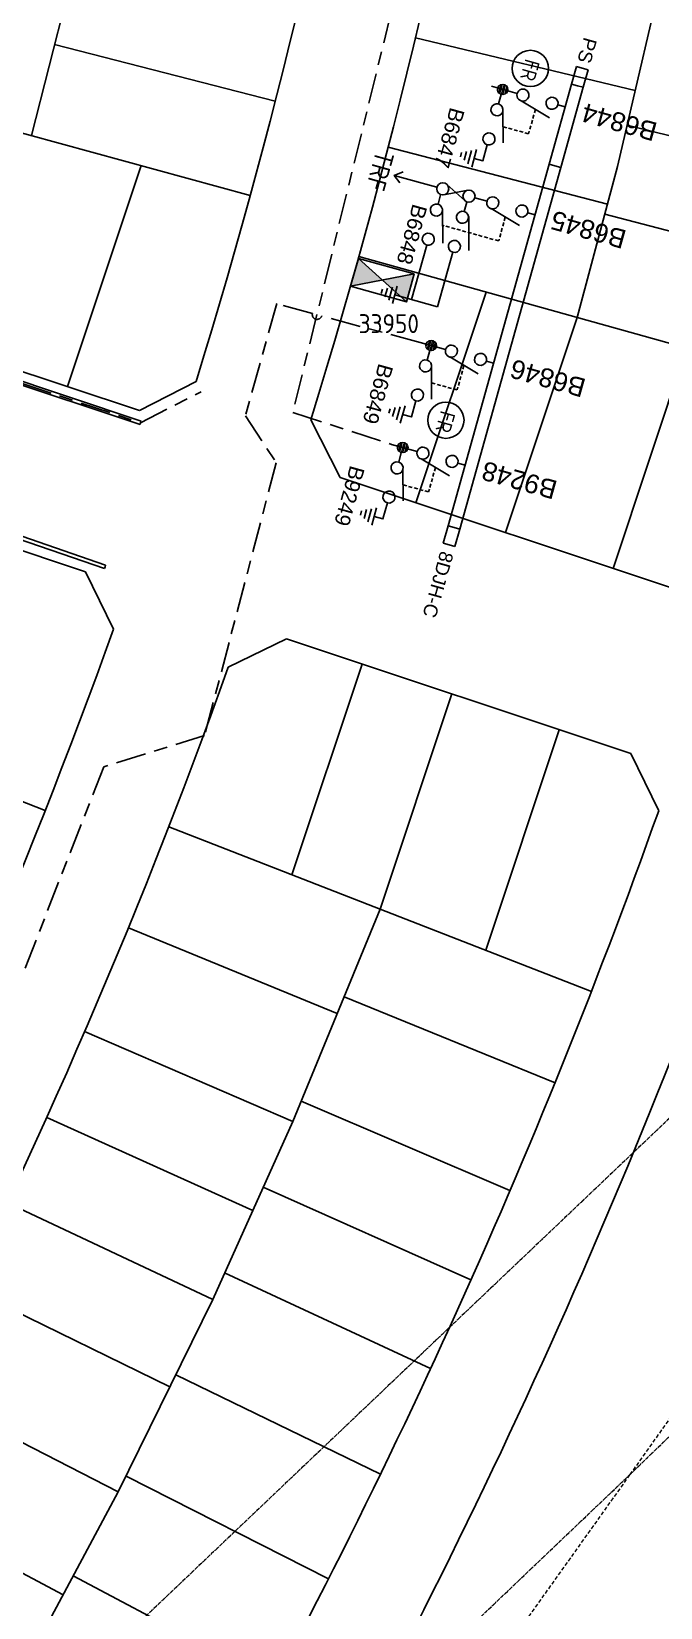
# Model space of a CAD drawing. Extents: x 294483 to 298733, y 6233899 to 6239242.
# Drawn here: x 296404 to 296487.2, y 6236005.1 to 6236213.6 of the extents above; entities that cross this region are included whole.
import ezdxf
from ezdxf.enums import TextEntityAlignment as Align

# ---------------------------------------------------------------- set-up
doc = ezdxf.new("R2010")
doc.units = 0
for name, pattern in [('A', [0]), ('Cable Exist UG', [8.2, 4, -1.2, 1.8, -1.2]), ('CENTERX2', [4, 2.5, -0.5, 0.5, -0.5]), ('DASHED', [0.75, 0.5, -0.25]), ('HIDDEN', [9.525, 6.35, -3.175]), ('HIDDEN2', [0.1875, 0.125, -0.0625])]:
    doc.linetypes.add(name, pattern=pattern)
doc.layers.add('Cadastre Easements_SP_EXT', color=9, linetype='Continuous', lineweight=5)
doc.layers.add('Cadastre Other Property_SP_EXT', color=9, linetype='HIDDEN', lineweight=5)
for name, color, linetype in [('Duct_SP_EXT', 7, 'Continuous'), ('Equip_HV_EXT', 7, 'Continuous'), ('Equip_HV_NEW', 2, 'Continuous'), ('Notes', 7, 'Continuous'), ('Sub_SP_EXT', 7, 'Continuous'), ('UG_Details_SP_MISC', 7, 'Continuous')]:
    doc.layers.add(name, color=color, linetype=linetype)
doc.layers.add('Mains_HV_EXT', color=1, linetype='Continuous', lineweight=25, true_color=0xff0000)
doc.styles.add('ARIAL', font='arial.ttf', dxfattribs={"height": 2})
doc.styles.add('iecISOCP', font='isocp.shx')
doc.styles.add('IESYMBOL1', font='isocp.shx')
doc.styles.get("Standard").update_dxf_attribs({"font": 'isocp.shx'})
doc.styles.add('SWG_LABEL', font='arial.ttf', dxfattribs={"height": 2})
doc.styles.add('SWITCH_LABEL', font='arial.ttf', dxfattribs={"height": 2.5})

# ---------------------------------------------------------------- blocks, each defined once
blk = doc.blocks.new('*U35')
for points in [[(0, 0), (-4.21, -0.82), (-3.18, 2.88)], [(0, 0), (3.18, -2.88), (4.21, 0.82)]]:
    blk.add_hatch(color=256).paths.add_polyline_path(points)
for p, q in [((3.18, -2.88), (-3.18, 2.88)), ((-4.21, -0.82), (4.21, 0.82))]:
    blk.add_line(p, q)
blk.add_lwpolyline([(4.21, 0.82), (-3.18, 2.88), (-4.21, -0.82), (3.18, -2.88)], close=True)
for tag, height, flags, p in [('ASSET_NUM', 2.5, 8, (2, 2)), ('STREET_CODE', 0.2, 9, (1.5, 0)), ('SECONDARY_VOLTAGE', 0.2, 9, (1.5, -1.6)), ('STATE', 0.2, 9, (1.5, -1.8)), ('CONSTRUCTED_VOLTAGE', 0.2, 9, (1.5, -0.2)), ('NO_PHASES', 0.2, 9, (1.5, -0.4)), ('OPERATING_VOLTAGE', 0.2, 9, (1.5, -0.6)), ('ORIENTATION', 0.2, 9, (1.5, -0.8)), ('OWNED_BY', 0.2, 9, (1.5, -1)), ('OPERATED_BY', 0.2, 9, (1.5, -1.2)), ('MAINTAINED_BY', 0.2, 9, (1.5, -1.4)), ('PARENT', 0.2, 9, (1.5, -2)), ('SUBSTATION_TYPE', 0.2, 9, (1.5, -2.2)), ('STREETNAME', 0.2, 9, (1.5, -3)), ('SUBURB', 0.2, 9, (1.5, -3.2)), ('Z', 0.2, 1, (1.5, -3.6)), ('USAGE', 0.2, 9, (1.5, -2.4)), ('LEGEND', 0.2, 9, (1.5, -2.6)), ('LOCATION', 0.2, 9, (1.5, -2.8)), ('NOTES', 0.2, 9, (1.5, -3.4))]:
    blk.add_attdef(tag, text='', height=height, dxfattribs=dict(flags=flags)).set_placement(p, align=Align.MIDDLE_LEFT)
blk = doc.blocks.new('FAULT_INDIC_SE')
blk.add_circle((0, 0), 2.4)
at = {"insert": (-1.15, 1), "char_height": 2, "width": 2.7042, "attachment_point": 1, "style": 'iecISOCP'}
blk.add_mtext('FR', dxfattribs=at)
blk = doc.blocks.new('SWG_SIE_SU_NEW')
blk.add_line((5.81, 0.79), (1.59, 1.94))
at = {"linetype": 'A', "lineweight": 0}
for p, q in [((7.98, 0.35), (7.98, -0.37)), ((8.18, -0.58), (8.18, 0.56)), ((8.38, 0.66), (8.38, -0.68)), ((8.58, -0.71), (8.58, 0.69)), ((8.78, 0.66), (8.78, -0.68)), ((8.98, -0.59), (8.98, 0.56)), ((9.18, 0.35), (9.18, -0.38))]:
    blk.add_line(p, q, dxfattribs=at)
at = {"linetype": 'DASHED'}
blk.add_lwpolyline([(3.7, 1.36), (3.7, 4.73), (7.22, 4.73)], dxfattribs=at)
for points in [[(1, 0), (0, 0)], [(6.6, -0.01), (10.1, -0.01)]]:
    blk.add_lwpolyline(points)
for points in [[(1.8, -0.8, 1), (1.8, 0.8, 1)], [(5.8, -0.81, 1), (5.8, 0.79, 1)]]:
    blk.add_lwpolyline(points, format="xyb", close=True)
at = {"linetype": 'A', "lineweight": 0}
blk.add_circle((8.58, -0.01), 0.7, dxfattribs=at)
at = {"style": 'SWG_LABEL', "flags": 8}
blk.add_attdef('ASSET_NUM', text='', height=2.5, rotation=179.9544, dxfattribs=at).set_placement((-2.4, 0.01), align=Align.MIDDLE_LEFT)
at = {"flags": 1}
blk.add_attdef('Z', (0, 0), '', height=0.2, dxfattribs=at)
at = {"style": 'SWITCH_LABEL', "flags": 9}
blk.add_attdef('STREET_CODE', text='', height=0.2, dxfattribs=at).set_placement((0, 0), align=Align.MIDDLE_LEFT)
at = {"flags": 9}
for tag, p in [('MAINTAINED_BY', (-0.01, -2.05)), ('SUBURB', (0, -0.8)), ('STREETNAME', (0, -1)), ('OWNED_BY', (-0.01, -1.62)), ('OPERATED_BY', (-0.01, -1.84)), ('ORIENTATION', (0, -0.2)), ('PARENT', (0, -0.4)), ('USAGE', (0, -0.6)), ('LOCATION', (0, -1.2)), ('NOTES', (0, -1.4))]:
    blk.add_attdef(tag, text='', height=0.2, dxfattribs=at).set_placement(p, align=Align.MIDDLE_LEFT)
blk = doc.blocks.new('SWG_SIE_ES_NEW')
for p, q in [((-5.79, 0.78), (-1.79, 1.93)), ((0.01, -1.21), (2.41, -1.21)), ((0.31, -1.81), (2.11, -1.81)), ((0.61, -2.41), (1.81, -2.41)), ((0.92, -3.01), (1.52, -3.01))]:
    blk.add_line(p, q)
for points in [[(-5.79, -0.82, -1), (-5.79, 0.78, -1)], [(-1.79, -0.81, -1), (-1.79, 0.79, -1)]]:
    blk.add_lwpolyline(points, format="xyb", close=True)
for points in [[(-6.59, -0.02), (-7.89, -0.02)], [(-0.99, -0.01), (1.21, -0.01), (1.21, -1.21)]]:
    blk.add_lwpolyline(points)
at = {"flags": 1}
blk.add_attdef('Z', (0, 0), '', height=0.2, dxfattribs=at)
at = {"style": 'SWITCH_LABEL', "flags": 9}
blk.add_attdef('STREET_CODE', text='', height=0.2, dxfattribs=at).set_placement((0, -0.2), align=Align.MIDDLE_LEFT)
at = {"flags": 9}
for tag, p in [('SUBURB', (0, -1)), ('STREETNAME', (0, -1.2)), ('ORIENTATION', (0, -0.4)), ('PARENT', (0, -0.6)), ('USAGE', (0, -0.8)), ('LOCATION', (0, -1.4)), ('NOTES', (0, -1.6)), ('OWNED_BY', (0, -1.78)), ('OPERATED_BY', (0, -2.01)), ('MAINTAINED_BY', (0, -2.21))]:
    blk.add_attdef(tag, text='', height=0.2, dxfattribs=at).set_placement(p, align=Align.MIDDLE_LEFT)
at = {"style": 'ARIAL', "flags": 8}
blk.add_attdef('ASSET_NUM', text='', height=2, dxfattribs=at).set_placement((14.3, -5.09), align=Align.MIDDLE_RIGHT)
blk = doc.blocks.new('*U249')
for p, q in [((-1.6, 63.08), (-1.6, 65.48)), ((-1.6, 65.48), (-0.8, 65.48)), ((0, 65.48), (-0.8, 65.48)), ((0, 63.08), (0, 65.48)), ((-1.6, 13.4), (-1.6, 63.08)), ((-1.6, 63.08), (-0.8, 63.08)), ((0, 63.08), (-0.8, 63.08)), ((0, 13.4), (0, 63.08)), ((-1.6, 2.4), (-1.6, 13.4)), ((-1.6, 13.4), (-0.8, 13.4)), ((0, 13.4), (-0.8, 13.4)), ((0, 2.4), (0, 13.4)), ((-1.6, 0), (-1.6, 2.4)), ((-1.6, 2.4), (-0.8, 2.4)), ((0, 2.4), (-0.8, 2.4)), ((0, 0), (0, 2.4)), ((-1.6, 0), (-0.8, 0)), ((0, 0), (-0.8, 0))]:
    blk.add_line(p, q)
at = {"style": 'ARIAL'}
blk.add_attdef('SWG_TYPE', text='', height=1.8, rotation=90, dxfattribs=at).set_placement((-0.8, 66.46), align=Align.MIDDLE_LEFT)
blk.add_attdef('SUB_TYPE', text='', height=1.8, rotation=90, dxfattribs=at).set_placement((-0.8, -0.76), align=Align.MIDDLE_RIGHT)
blk = doc.blocks.new('SWG_SIE_TRS_ES_1_NEW')
for p, q in [((-6.1, 4.33), (-1.8, 5.55)), ((-6.1, 0.75), (-1.8, 1.97)), ((5.3, -2.29), (7.7, -2.29)), ((5.6, -2.89), (7.4, -2.89)), ((5.9, -3.49), (7.1, -3.49)), ((6.21, -4.09), (6.81, -4.09))]:
    blk.add_line(p, q)
for points in [[(-5.79, 2.76, -1), (-5.79, 4.36, -1)], [(-1.79, 2.77, -1), (-1.79, 4.37, -1)], [(-5.79, -0.82, -1), (-5.79, 0.78, -1)], [(-1.79, -0.81, -1), (-1.79, 0.79, -1)]]:
    blk.add_lwpolyline(points, format="xyb", close=True)
for points in [[(-6.59, 3.56), (-7.89, 3.56)], [(6.5, 3.57), (-0.99, 3.57)], [(6.5, 3.57), (6.5, -2.29)], [(-6.59, -0.02), (-7.89, -0.02)], [(6.5, -0.01), (-0.99, -0.01)]]:
    blk.add_lwpolyline(points)
at = {"flags": 1}
blk.add_attdef('Z', (0, 0), '', height=0.2, dxfattribs=at)
at = {"style": 'SWG_LABEL', "flags": 8}
blk.add_attdef('ASSET_NUM', text='', height=2.5, dxfattribs=at).set_placement((-1.81, -2.26), align=Align.MIDDLE_CENTER)
at = {"style": 'SWITCH_LABEL', "flags": 9}
blk.add_attdef('STREET_CODE', text='', height=0.2, dxfattribs=at).set_placement((0, -0.2), align=Align.MIDDLE_LEFT)
at = {"flags": 9}
for tag, p in [('SUBURB', (0, -1)), ('STREETNAME', (0, -1.2)), ('ORIENTATION', (0, -0.4)), ('PARENT', (0, -0.6)), ('USAGE', (0, -0.8)), ('LOCATION', (0, -1.4)), ('NOTES', (0, -1.6)), ('OPERATED_BY', (0.01, -2.03)), ('OWNED_BY', (0.01, -1.8)), ('MAINTAINED_BY', (0, -2.23))]:
    blk.add_attdef(tag, text='', height=0.2, dxfattribs=at).set_placement(p, align=Align.MIDDLE_LEFT)
blk = doc.blocks.new('SWG_SIE_TRF_NOES_NEW')
for p, q in [((7.01, 0.8), (2.79, 1.95)), ((14.68, 0), (20.54, 0))]:
    blk.add_line(p, q)
at = {"linetype": 'DASHED'}
blk.add_lwpolyline([(4.9, 1.38), (4.9, 4.64), (12.61, 4.64)], dxfattribs=at)
for points in [[(2.2, 0.01), (1.2, 0.01)], [(19.54, -0.75), (20.54, 0), (19.54, 0.75)], [(7.8, 0), (9.45, 0)]]:
    blk.add_lwpolyline(points)
for points in [[(3, -0.79, 1), (3, 0.81, 1)], [(7, -0.8, 1), (7, 0.8, 1)]]:
    blk.add_lwpolyline(points, format="xyb", close=True)
at = {"flags": 1}
blk.add_attdef('Z', (0, 0), '', height=0.2, dxfattribs=at)
at = {"style": 'SWITCH_LABEL', "flags": 9}
blk.add_attdef('STREET_CODE', text='', height=0.2, dxfattribs=at).set_placement((0, -0.2), align=Align.MIDDLE_LEFT)
at = {"flags": 9}
for tag, p in [('SUBURB', (0, -1)), ('STREETNAME', (0, -1.2)), ('ORIENTATION', (0, -0.4)), ('PARENT', (0, -0.6)), ('USAGE', (0, -0.8)), ('LOCATION', (0, -1.4)), ('NOTES', (0, -1.6)), ('OWNED_BY', (0, -1.89)), ('OPERATED_BY', (0, -2.11)), ('MAINTAINED_BY', (0, -2.32))]:
    blk.add_attdef(tag, text='', height=0.2, dxfattribs=at).set_placement(p, align=Align.MIDDLE_LEFT)
blk = doc.blocks.new('SWG_FUSE_NEW')
for points in [[(1.15, 0.72), (4.04, -0.71)], [(1.16, -0.72), (4.04, 0.73)]]:
    blk.add_lwpolyline(points)
for centre in [(0.8, 0), (4.4, 0.01)]:
    blk.add_circle(centre, 0.8)
blk = doc.blocks.new('SWG_SIE_TRF_NEW')
at = {"linetype": 'CENTERX2'}
blk.add_blockref('SWG_SIE_TRF_NOES_NEW', (0, 0), dxfattribs=at)
at = {"linetype": 'CENTERX2', "rotation": 180}
blk.add_blockref('SWG_FUSE_NEW', (14.68, 0), dxfattribs=at)
at = {"style": 'IESYMBOL1'}
blk.add_text('TRF', height=2.5, rotation=89.9826, dxfattribs=at).set_placement((22.51, -0.05), align=Align.MIDDLE_CENTER)

msp = doc.modelspace()

# ---------------------------------------------------------------- linework, layer by layer
at = {"layer": 'Cadastre Easements_SP_EXT', "linetype": 'DASHED'}
for points in [[(296167.4161, 6235622.158), (296241.74002, 6235788.67015), (296241.74002, 6235788.67015), (296249.68894, 6235806.12718), (296272.82916, 6235825.83741), (296279.82613, 6235831.79867), (296302.84559, 6235851.23948), (296325.49133, 6235872.41886), (296483.1225, 6236022.67004), (296635.73875, 6236170.22158), (296938.47632, 6236450.61032), (297031.01751, 6236538.0656), (297131.76037, 6236632.73186), (297204.75969, 6236701.32455), (297217.14618, 6236725.85927), (297244.84969, 6236780.73135), (297200.86378, 6236740.57513), (297057.59702, 6236605.20125), (296904.07902, 6236460.04334), (296634.66928, 6236208.953), (296263.47989, 6235855.97373), (296227.9627, 6235824.53964), (296225.61408, 6235822.46087), (296146.8448, 6235650.83187)], [(296179.20315, 6235605.72585), (296249.62121, 6235769.69786), (296249.62121, 6235769.69786), (296301.30004, 6235827.25723), (296313.43312, 6235840.77118), (296440.67543, 6235930.60538), (296550.40986, 6236084.58107), (296635.8093, 6236168.40293), (296635.73875, 6236170.22158), (296635.12351, 6236192.51631), (296635.08846, 6236193.76366), (296535.60268, 6236096.44797), (296483.1225, 6236022.67004), (296426.96369, 6235943.96893), (296325.49133, 6235872.41886), (296300.82136, 6235855.37148), (296279.82613, 6235831.79867), (296274.59458, 6235825.87442), (296241.74002, 6235788.67015), (296232.23797, 6235777.74611), (296165.67124, 6235624.58907)]]:
    msp.add_lwpolyline(points, dxfattribs=at)
at = {"layer": 'Cadastre Other Property_SP_EXT', "linetype": 'HIDDEN2'}
msp.add_lwpolyline([(296146.84498, 6235650.83208), (296167.41598, 6235622.15813), (296249.11139, 6235805.36734), (296279.82598, 6235831.79922), (296299.97154, 6235848.81159), (296325.49096, 6235872.4191), (296483.12199, 6236022.67009), (296635.73903, 6236170.22202), (296634.66896, 6236208.95307), (296453.89155, 6236037.04424), (296262.96076, 6235855.51447), (296225.61402, 6235822.46104), (296146.84498, 6235650.83208)], close=True, dxfattribs=at)
at = {"layer": 'Duct_SP_EXT'}
for p, q in [((296418.35252, 6236161.63883), (296371.59394, 6236177.20489)), ((296418.50413, 6236162.09426), (296371.74556, 6236177.66031)), ((296418.50413, 6236162.09426), (296418.42833, 6236161.86654)), ((296418.35252, 6236161.63883), (296418.42833, 6236161.86654)), ((296413.65057, 6236142.57284), (296366.10699, 6236158.94079)), ((296413.80682, 6236143.0267), (296366.26324, 6236159.39464)), ((296413.65057, 6236142.57284), (296413.7287, 6236142.79977)), ((296413.80682, 6236143.0267), (296413.7287, 6236142.79977))]:
    msp.add_line(p, q, dxfattribs=at)
at = {"layer": 'Mains_HV_EXT', "color": 0, "linetype": 'Cable Exist UG'}
for p, q in [((296461.33736, 6236255.81163), (296438.5788, 6236163.23558)), ((296436.43367, 6236177.62311), (296432.29643, 6236162.8003)), ((296441.16142, 6236176.3094), (296436.43367, 6236177.62311)), ((296455.40947, 6236172.48891), (296442.38491, 6236175.98134)), ((296432.29643, 6236162.8003), (296436.3809, 6236156.57148)), ((296438.5788, 6236163.23558), (296451.64345, 6236158.99612)), ((296451.64345, 6236158.99612), (296451.64345, 6236158.99612)), ((296451.64345, 6236158.99612), (296451.64345, 6236158.99612)), ((296436.3809, 6236156.57148), (296426.89893, 6236120.48611)), ((296426.89893, 6236120.48611), (296413.54898, 6236116.34699)), ((296413.54898, 6236116.34699), (296401.3088, 6236084.95722))]:
    msp.add_line(p, q, dxfattribs=at)
msp.add_arc((296441.78114, 6236176.17509), 0.63411, 167.7712938, 342.2081693, dxfattribs=at)
at = {"layer": 'Notes'}
for p, q in [((296483.85262, 6236205.82723), (296454.80143, 6236212.78057)), ((296407.05938, 6236211.9037), (296436.24878, 6236204.4268)), ((296432.93804, 6236191.93029), (296375.06731, 6236207.77261)), ((296512.02013, 6236194.04386), (296482.77956, 6236201.21861)), ((296480.18932, 6236190.79429), (296451.19456, 6236198.30691)), ((296418.49013, 6236195.88546), (296408.74716, 6236166.6484)), ((296508.91524, 6236181.8679), (296479.83331, 6236189.45483)), ((296505.09741, 6236167.72653), (296447.30628, 6236183.85679)), ((296372.73125, 6236178.65036), (296418.27552, 6236163.47317)), ((296464.14727, 6236179.15625), (296454.85852, 6236151.28223)), ((296476.20185, 6236175.79166), (296466.71739, 6236147.33037)), ((296490.66733, 6236171.75416), (296480.94804, 6236142.58814)), ((296418.27552, 6236163.47317), (296425.76188, 6236167.30176)), ((296440.94478, 6236162.24224), (296444.84088, 6236154.62051)), ((296365.615, 6236157.30536), (296411.15949, 6236142.12809)), ((296444.84088, 6236154.62051), (296490.38407, 6236139.44367)), ((296414.85127, 6236134.57452), (296411.15949, 6236142.12809)), ((296411.15949, 6236142.12809), (296414.85127, 6236134.57452)), ((296437.72492, 6236133.27542), (296430.03423, 6236129.5149)), ((296483.26829, 6236118.09852), (296437.72492, 6236133.27542)), ((296405.81007, 6236110.5592), (296350.01019, 6236132.61305)), ((296438.44805, 6236102.06809), (296447.73588, 6236129.93936)), ((296450.11028, 6236097.52615), (296459.59475, 6236125.9875)), ((296464.10495, 6236092.07581), (296473.8254, 6236121.24527)), ((296486.96916, 6236110.54173), (296483.26829, 6236118.09852)), ((296478.06504, 6236086.63894), (296422.15551, 6236108.41335)), ((296444.44063, 6236083.72146), (296416.81469, 6236095.05541)), ((296445.33993, 6236085.91167), (296473.25264, 6236074.55279)), ((296438.56333, 6236069.4075), (296411.02493, 6236081.3086)), ((296439.67031, 6236072.10349), (296467.2946, 6236060.27993)), ((296433.26507, 6236057.65142), (296406.00553, 6236069.93684)), ((296434.64923, 6236060.72268), (296462.13461, 6236048.46915)), ((296427.9668, 6236045.89535), (296400.81048, 6236058.64424)), ((296429.53819, 6236049.38202), (296456.79861, 6236036.73683)), ((296422.28876, 6236034.31791), (296395.44104, 6236047.43352)), ((296423.07735, 6236035.92581), (296450.16473, 6236022.76528)), ((296415.47521, 6236020.42516), (296388.76931, 6236034.09245)), ((296416.50445, 6236022.52377), (296443.28124, 6236008.91499)), ((296408.17084, 6236006.7841), (296381.8506, 6236020.87777)), ((296409.53166, 6236009.32545), (296436.15035, 6235995.19044))]:
    msp.add_line(p, q, dxfattribs=at)
at = {"layer": 'Notes', "flags": 128}
for points in [[(296404.00268, 6236199.85145), (296410.99891, 6236227.43679), (296416.45408, 6236252.72687), (296421.85336, 6236283.29935), (296425.99287, 6236314.06773), (296428.47503, 6236339.82013), (296430.2126, 6236368.87984)], [(296476.20185, 6236175.79166), (296481.50481, 6236195.74373), (296488.5271, 6236225.90339), (296493.9742, 6236253.76193), (296498.82883, 6236284.34543), (296501.10545, 6236303.49383)], [(296386.69768, 6235968.80171), (296400.86647, 6235993.14304), (296415.47521, 6236020.42516), (296427.9668, 6236045.89535), (296438.56333, 6236069.4075), (296450.10902, 6236097.52663)]]:
    msp.add_lwpolyline(points, dxfattribs=at)
msp.add_lwpolyline([(296435.10891, 6235966.13071, 0.047282743), (296502.98098, 6236116.67764, -0.088645729), (296506.11789, 6236122.34028), (296511.56146, 6236120.52556)], format="xyb", dxfattribs=at)
at = {"layer": 'Notes'}
for radius, start, end in [(786, 342.8201169, 359.51670481), (802, 342.79517255, 359.5246582), (786, 325.10840415, 340.3051677), (802, 324.80477664, 340.33039917), (862, 330.31823513, 340.41667448)]:
    msp.add_arc((295674.83152, 6236399.46465), radius, start, end, dxfattribs=at)
at = {"layer": 'UG_Details_SP_MISC', "color": 7, "linetype": 'Cable Exist UG', "flags": 128}
msp.add_lwpolyline([(296371.66975, 6236177.4326), (296418.39826, 6236161.85117), (296426.44486, 6236165.96627)], dxfattribs=at)

# ---------------------------------------------------------------- block references
at = {"layer": 'Equip_HV_EXT', "linetype": 'Cable Exist UG', "ltscale": 0.5, "rotation": 164.4048837241569}
msp.add_blockref('*U249', (296476.0815, 6236208.98309), dxfattribs=at).add_auto_attribs({'SUB_TYPE': 'PS', 'SWG_TYPE': '8DJH-C'})
at = {"layer": 'Equip_HV_EXT', "linetype": 'Cable Exist UG', "ltscale": 0.5, "rotation": 254.4048837246814}
for p in [(296469.991, 6236208.73677), (296458.81428, 6236162.19897)]:
    msp.add_blockref('FAULT_INDIC_SE', p, dxfattribs=at)
at = {"layer": 'Equip_HV_EXT', "linetype": 'Cable Exist UG', "ltscale": 0.5}
ref = msp.add_blockref('SWG_SIE_ES_NEW', (296464.04194, 6236197.68255), dxfattribs=dict(at, rotation=254.4048837246814))
ref.add_attrib('ASSET_NUM', 'B6847', dxfattribs={"layer": '0', "height": 2, "rotation": 254.4048837, "style": 'ARIAL'}).set_placement((296458.19545, 6236195.65505), align=Align.MIDDLE_RIGHT)
ref = msp.add_blockref('SWG_SIE_SU_NEW', (296474.59161, 6236203.64526), dxfattribs=dict(at, zscale=0.0254, rotation=164.4048837246813))
ref.add_attrib('ASSET_NUM', 'B6844', dxfattribs={"layer": '0', "height": 2.5, "rotation": 164.3592576, "style": 'SWG_LABEL', "oblique": 360}).set_placement((296476.90015, 6236202.9889), align=Align.MIDDLE_RIGHT)
ref = msp.add_blockref('SWG_SIE_TRF_NEW', (296471.76955, 6236189.07189), dxfattribs=dict(at, rotation=164.404883721879))
ref.add_attrib('ASSET_NUM', 'B6845', dxfattribs={"layer": '0', "height": 2.5, "rotation": 164.3592576, "style": 'SWG_LABEL'}).set_placement((296472.81342, 6236188.76048), align=Align.MIDDLE_RIGHT)
ref = msp.add_blockref('SWG_SIE_SU_NEW', (296465.13452, 6236169.76251), dxfattribs=dict(at, zscale=0.0254, rotation=164.4048837246813))
ref.add_attrib('ASSET_NUM', 'B6846', dxfattribs={"layer": '0', "height": 2.5, "rotation": 164.3592576, "style": 'SWG_LABEL', "oblique": 360}).set_placement((296467.44305, 6236169.10615), align=Align.MIDDLE_RIGHT)
ref = msp.add_blockref('SWG_SIE_ES_NEW', (296454.58484, 6236163.7998), dxfattribs=dict(at, rotation=254.4048837246814))
ref.add_attrib('ASSET_NUM', 'B6849', dxfattribs={"layer": '0', "height": 2, "rotation": 254.4048837, "style": 'ARIAL'}).set_placement((296448.73835, 6236161.7723), align=Align.MIDDLE_RIGHT)
ref = msp.add_blockref('SWG_SIE_ES_NEW', (296450.81882, 6236150.307), dxfattribs=dict(at, rotation=254.4048837246814))
ref.add_attrib('ASSET_NUM', 'B9249', dxfattribs={"layer": '0', "height": 2, "rotation": 254.4048837, "style": 'ARIAL'}).set_placement((296444.97234, 6236148.2795), align=Align.MIDDLE_RIGHT)
ref = msp.add_blockref('SWG_SIE_SU_NEW', (296461.3685, 6236156.26971), dxfattribs=dict(at, zscale=0.0254, rotation=164.4048837246813))
ref.add_attrib('ASSET_NUM', 'B9248', dxfattribs={"layer": '0', "height": 2.5, "rotation": 164.3592576, "style": 'SWG_LABEL', "oblique": 360}).set_placement((296463.67704, 6236155.61335), align=Align.MIDDLE_RIGHT)
at = {"layer": 'Equip_HV_NEW', "linetype": 'CENTERX2'}
ref = msp.add_blockref('SWG_SIE_TRS_ES_1_NEW', (296456.02391, 6236184.42065), dxfattribs=dict(at, rotation=254.4048837244051))
ref.add_attrib('ASSET_NUM', 'B6848', dxfattribs={"layer": '0', "height": 2, "rotation": 254.4048711, "style": 'SWG_LABEL'}).set_placement((296454.33056, 6236186.77502), align=Align.MIDDLE_CENTER)
at = {"layer": 'Sub_SP_EXT'}
ref = msp.add_blockref('*U35', (296450.42154, 6236180.73434), dxfattribs=at)
ref.add_attrib('ASSET_NUM', '33950', dxfattribs={"layer": '0', "height": 2.5}).set_placement((296447.27164, 6236174.97285), align=Align.MIDDLE_LEFT)
ref = msp.add_blockref('*U35', (296450.42154, 6236180.73434), dxfattribs=at)
ref.add_attrib('ASSET_NUM', '33950', dxfattribs={"layer": '0', "height": 2.5}).set_placement((296447.27164, 6236174.97285), align=Align.MIDDLE_LEFT)

doc.saveas('drawing.dxf')
